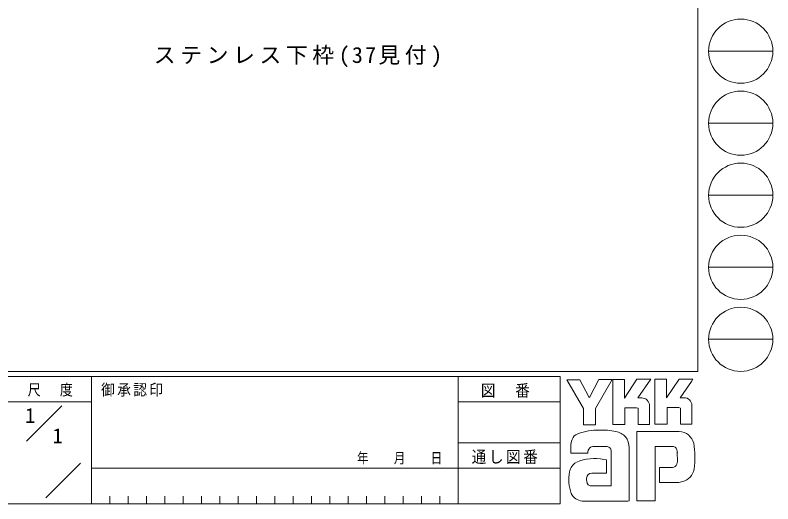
# Model space of a CAD drawing. Units: millimetres on the paper. Extents: x -397 to 397, y -282 to 282.
# Drawn here: x 188.6 to 396.7, y -282.1 to -147.8 of the extents above; entities that cross this region are included whole.
import ezdxf
from ezdxf.enums import TextEntityAlignment as Align

# ---------------------------------------------------------------- set-up
doc = ezdxf.new("R2010")
doc.units = ezdxf.units.MM
doc.layers.add('0-1_YKK_ZWAK', color=7, linetype='Continuous', lineweight=18)
doc.layers.add('0-2_USER1', color=7, linetype='Continuous')
doc.styles.add('ＭＳ ゴシック', font='')
doc.styles.get('ＭＳ ゴシック').set_extended_font_data('MS Gothic')

msp = doc.modelspace()

# ---------------------------------------------------------------- linework, layer by layer
at = {"layer": '0-1_YKK_ZWAK'}
for p, q in [((376.092, 279.3), (376.092, -245.7)), ((379.068, -157.696), (396.708, -157.696)), ((379.068, -177.492), (396.708, -177.492)), ((379.068, -197.288), (396.708, -197.288)), ((379.068, -217.084), (396.708, -217.084)), ((379.068, -236.88), (396.708, -236.88)), ((376.092, -245.7), (-393.908, -245.7)), ((338.292, -247.1), (-393.908, -247.1)), ((209.492, -247.1), (209.492, -282.1)), ((310.291, -247.1), (310.291, -282.1)), ((338.292, -247.1), (338.292, -282.1)), ((340.129, -248.006), (343.642, -248.006)), ((344.724, -255.899), (340.129, -248.006)), ((348.928, -247.898), (346.372, -252.871)), ((352.751, -260.331), (352.751, -247.925)), ((364.266, -247.817), (367.537, -247.817)), ((364.266, -260.223), (364.266, -247.817)), ((370.969, -247.817), (374.753, -247.817)), ((374.375, -248.465), (371.253, -252.925)), ((374.753, -247.817), (374.375, -248.465)), ((360.671, -253.006), (359.632, -253.006)), ((372.292, -252.925), (371.253, -252.925)), ((189.476, -254.099), (121.292, -254.099)), ((189.476, -254.099), (209.492, -254.099)), ((191.662, -264.836), (201.355, -255.143)), ((310.291, -254.1), (338.292, -254.1)), ((359.266, -255.682), (356.076, -255.682)), ((362.833, -255.169), (362.833, -260.25)), ((367.672, -255.655), (367.672, -260.223)), ((370.861, -255.655), (367.672, -255.655)), ((371.294, -255.817), (370.861, -255.655)), ((371.294, -260.196), (371.294, -255.817)), ((374.456, -255.169), (374.456, -260.196)), ((371.294, -260.146), (371.344, -260.196)), ((370.915, -262.196), (359.32, -262.196)), ((359.32, -262.196), (359.32, -281.306)), ((367.672, -260.223), (364.266, -260.223)), ((374.456, -260.196), (371.294, -260.196)), ((310.291, -265.299), (338.292, -265.299)), ((341.21, -268.17), (341.21, -266.241)), ((351.238, -266.305), (347.54, -266.375)), ((364.347, -266.359), (368.996, -266.359)), ((364.347, -281.306), (364.347, -266.359)), ((345.859, -268.17), (341.21, -268.17)), ((352.319, -277.171), (352.319, -267.44)), ((357.211, -266.683), (357.211, -281.279)), ((370.465, -267.856), (370.483, -270.491)), ((196.964, -280.445), (206.488, -270.921)), ((209.492, -272.3), (310.291, -272.3)), ((338.292, -272.299), (310.291, -272.299)), ((365.563, -272.089), (365.563, -276.225)), ((369.104, -272.089), (365.563, -272.089)), ((350.967, -273.63), (346.973, -273.635)), ((365.563, -276.225), (370.888, -276.225)), ((370.888, -276.225), (371.969, -275.982)), ((346.697, -277.171), (352.319, -277.171)), ((351.886, -277.171), (352.238, -277.171)), ((352.319, -277.17), (352.32, -277.171)), ((214.532, -280), (214.532, -282.1)), ((219.572, -280), (219.572, -282.1)), ((224.612, -280), (224.612, -282.1)), ((229.652, -280), (229.652, -282.1)), ((234.692, -280), (234.692, -282.1)), ((239.732, -280), (239.732, -282.1)), ((244.772, -280), (244.772, -282.1)), ((249.812, -280), (249.812, -282.1)), ((254.852, -280), (254.852, -282.1)), ((259.892, -280), (259.892, -282.1)), ((264.932, -280), (264.932, -282.1)), ((269.972, -280), (269.972, -282.1)), ((275.012, -280), (275.012, -282.1)), ((280.052, -280), (280.052, -282.1)), ((285.092, -280), (285.092, -282.1)), ((290.132, -280), (290.132, -282.1)), ((295.172, -280), (295.172, -282.1)), ((300.211, -280), (300.211, -282.1)), ((305.251, -280), (305.251, -282.1)), ((-393.908, -282.1), (338.292, -282.1)), ((345.859, -281.36), (344.372, -281.36)), ((356.887, -281.333), (345.859, -281.36)), ((357.211, -281.279), (356.887, -281.333))]:
    msp.add_line(p, q, dxfattribs=at)
for points in [[(343.642, -248.006), (346.156, -252.709), (346.372, -252.871)], [(348.928, -247.898), (352.554, -247.898), (348.021, -255.926)], [(352.751, -247.925), (355.968, -247.925), (355.968, -253.023), (359.347, -247.871)], [(359.347, -247.871), (363.172, -247.871), (359.632, -253.006)], [(367.537, -247.817), (367.537, -253.008), (370.969, -247.817)], [(348.021, -255.926), (348.021, -260.358), (344.724, -260.358), (344.724, -255.899)], [(356.076, -255.682), (356.076, -260.331), (352.751, -260.331)], [(362.833, -260.25), (359.698, -260.25), (359.698, -255.845), (359.266, -255.682)], [(350.265, -269.873), (350.967, -270.035), (350.967, -273.63)], [(359.32, -281.306), (363.563, -281.306), (364.347, -281.306)]]:
    msp.add_lwpolyline(points, dxfattribs=at)
for centre in [(387.888, -157.696), (387.888, -177.492), (387.888, -197.288), (387.888, -217.084), (387.888, -236.88)]:
    msp.add_circle(centre, 8.82, dxfattribs=at)
for centre, radius, start, end in [((360.671, -255.169), 2.163, 0.00166, 89.99604), ((372.292, -255.088), 2.163, 0.00166, 89.99604), ((349.014, -279.501), 17.68, 89.89165, 109.30848), ((349.533, -282.563), 20.748, 78.7801, 91.46938), ((352.822, -266.596), 4.449, 40.66422, 80.31694), ((370.764, -266.54), 4.341, 14.44572, 87.08746), ((343.898, -265.155), 2.444, 109.02127, 161.51264), ((352.601, -266.585), 4.612, 358.78059, 38.76563), ((346.251, -266.266), 5.037, 158.41083, 179.71775), ((347.407, -268.071), 1.701, 85.50551, 126.78038), ((350.748, -267.854), 1.625, 14.7552, 72.44995), ((369.157, -267.579), 1.229, 16.43123, 96.91661), ((354.458, -269.287), 20.86, 350.99027, 10.67625), ((347.967, -268.107), 2.109, 138.46382, 181.71359), ((366.823, -268.308), 3.673, 4.93423, 17.03552), ((347.812, -282.954), 13.309, 79.38098, 112.05825), ((366.802, -270.141), 3.697, 343.6902, 354.75362), ((344.719, -274.027), 3.908, 121.82711, 169.08475), ((369.105, -270.784), 1.306, 269.95468, 342.90145), ((370.827, -271.845), 4.291, 285.44291, 349.90448), ((351.741, -275.495), 11.082, 168.76372, 199.80079), ((346.982, -275.079), 1.445, 90.33953, 178.03639), ((347.874, -275.428), 2.369, 171.08203, 216.71923), ((346.942, -275.665), 1.526, 230.9728, 260.75491), ((344.732, -277.543), 3.823, 207.31435, 263.59464)]:
    msp.add_arc(centre, radius, start, end, dxfattribs=at)

# ---------------------------------------------------------------- texts
at = {"layer": '0-1_YKK_ZWAK', "attachment_point": 7, "style": 'ＭＳ ゴシック'}
for s, insert, char_height in [('\\T1.24;\\W0.85;尺\\~\\~度', (192.004, -252.637), 3.079), ('\\T1.17;\\W0.9;御承認印', (212.159, -252.633), 3.079), ('\\T1.17;\\W0.9;図\u3000番', (316.489, -252.962), 3.284), ('\\T1.28;\\W0.8;年\\~\\~\\~月\\~\\~\\~日', (282.468, -271.269), 2.903), ('\\T1.17;\\W0.9;通し図番', (313.971, -271.185), 3.284)]:
    msp.add_mtext(s, dxfattribs=dict(at, insert=insert, char_height=char_height))
at = {"layer": '0-2_USER1', "style": 'ＭＳ ゴシック'}
for p in [(191.292, -261.099), (198.825, -266.699)]:
    msp.add_text('1', height=4.106, dxfattribs=at).set_placement(p, align=Align.BOTTOM_LEFT)
at = {"layer": '0-2_USER1', "insert": (226.638, -162.113), "char_height": 4.399, "attachment_point": 7, "style": 'ＭＳ ゴシック'}
msp.add_mtext('\\T1.21;ステンレス下枠(37見付)', dxfattribs=at)

doc.saveas('drawing.dxf')
